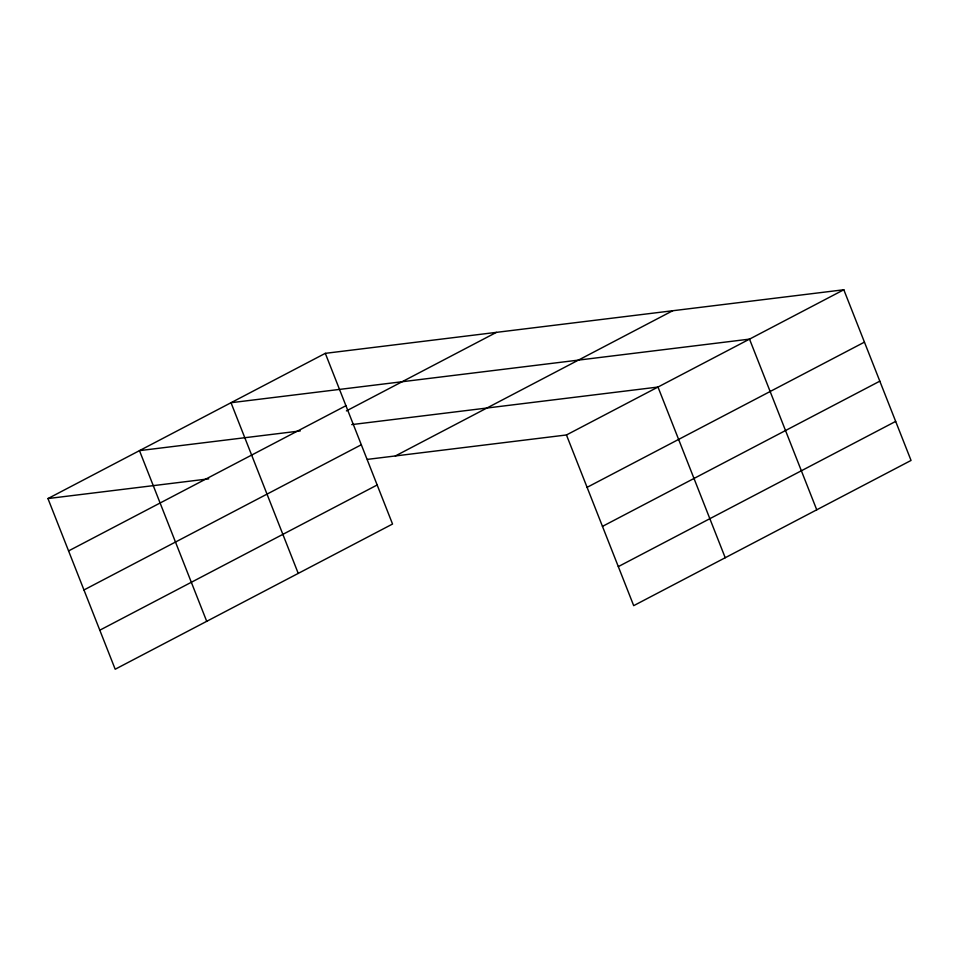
<?xml version="1.0" encoding="UTF-8"?>
<svg xmlns="http://www.w3.org/2000/svg" width="959" height="959" viewBox="0 0 959 959"><rect width="100%" height="100%" fill="white"/><g stroke="black" fill="none" stroke-linecap="round" stroke-linejoin="round"><path stroke-width="1.44" d="M325.305 353.344L392.543 524.034L115.188 669.238L47.95 498.56L325.305 353.344L843.812 289.762L911.05 460.44L633.695 605.656L566.457 434.966L367.441 459.373M68.58 550.922L345.935 405.717M346.403 410.908L496.414 332.365M83.96 589.965L361.315 444.76M395.348 455.957L672.715 310.74M99.808 630.195L377.163 484.99M566.457 434.966L843.812 289.762M587.088 487.34L864.443 342.135M602.468 526.383L879.823 381.167M618.315 566.613L895.67 421.397M300.263 430.927L139.475 450.634L206.712 621.324M351.725 424.609L657.994 387.052L725.22 557.73M47.95 498.56L208.738 478.841M816.744 509.816L749.518 339.126L231.011 402.72L298.237 573.398"/></g></svg>
